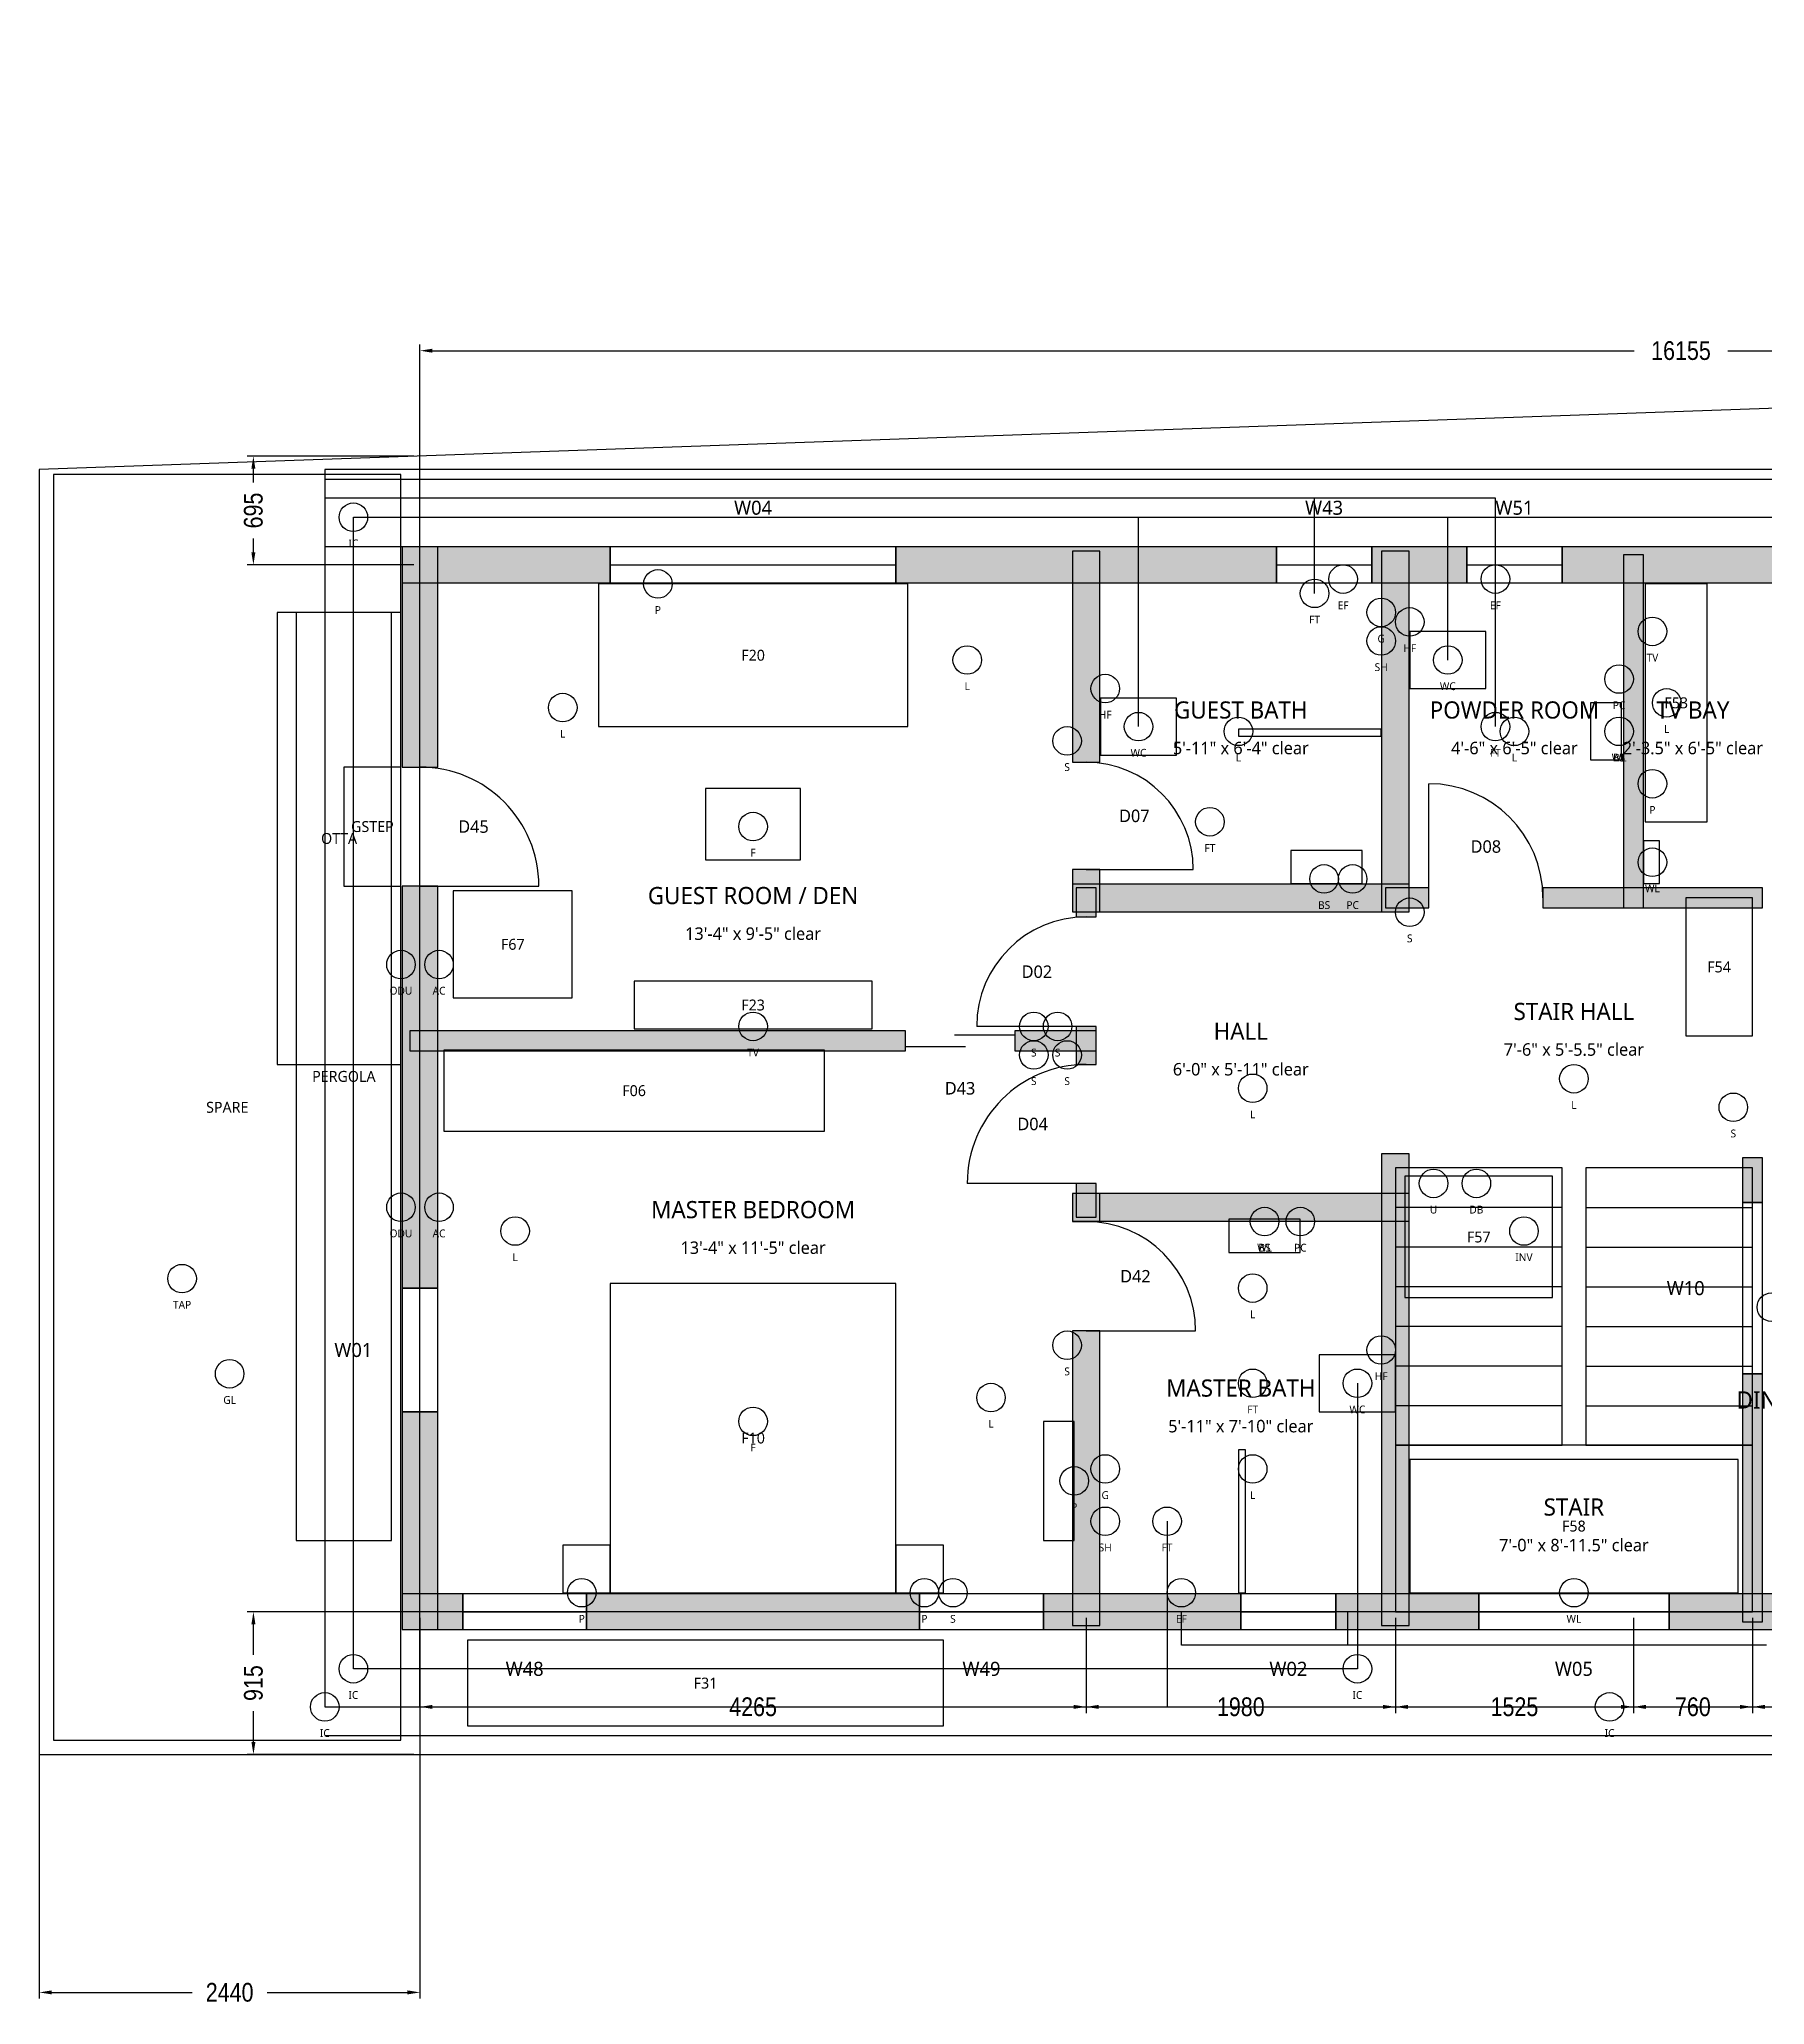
# Model space of a CAD drawing. Header units: millimetres. Extents: x 1402 to 55543, y -1603 to 24384.
# Drawn here: x 1829 to 12881, y -1603 to 10986 of the extents above; entities that cross this region are included whole.
import ezdxf
from ezdxf.enums import TextEntityAlignment as Align

# ---------------------------------------------------------------- set-up
doc = ezdxf.new("R2010")
doc.units = ezdxf.units.MM
doc.linetypes.add('DASHED', pattern=[1.524, 1.27, -0.254])
for name, color, linetype in [('A-ANNO-DIMS', 1, 'Continuous'), ('A-ANNO-TEXT', 7, 'Continuous'), ('A-AREA-IDEN', 2, 'Continuous'), ('A-DOOR', 3, 'Continuous'), ('A-FLOR-FIXT', 150, 'Continuous'), ('A-FURN', 140, 'Continuous'), ('A-GLAZ', 4, 'Continuous'), ('A-ROOF-OTLN', 9, 'DASHED'), ('A-SITE', 8, 'Continuous'), ('A-WALL-EXT', 7, 'Continuous'), ('A-WALL-INT', 8, 'Continuous'), ('A-WALL-PATT', 8, 'Continuous'), ('A-WALL-WET', 5, 'Continuous'), ('C-PROP', 1, 'Continuous'), ('E-LITE', 2, 'Continuous'), ('E-POWR', 1, 'Continuous'), ('P-DOMW', 5, 'Continuous'), ('P-FIXT', 4, 'Continuous'), ('P-SANR', 34, 'Continuous'), ('P-SANR-GREY', 94, 'Continuous'), ('P-STRM', 140, 'Continuous')]:
    doc.layers.add(name, color=color, linetype=linetype)
doc.styles.add('OpenSans', font='OpenSans-Regular.ttf')
doc.styles.add('OpenSansCondensed-Light', font='OpenSansCondensed-Light.ttf')
doc.dimstyles.get("Standard").update_dxf_attribs({"dimtxt": 2.5, "dimasz": 2.5, "dimexe": 1.25, "dimexo": 0.625, "dimtad": 1, "dimcen": 2.5, "dimazin": 3, "dimtfac": 1, "dimtmove": 0, "dimatfit": 3})

# ---------------------------------------------------------------- blocks, each defined once
blk = doc.blocks.new('_CLOSEDFILLED')
at = {"color": 0, "linetype": 'BYBLOCK'}
blk.add_solid([(-1, 0.16), (0, 0), (-1, -0.16)], dxfattribs=at)
blk = doc.blocks.new('*D1')
for p, q in [((4267.2, 7660), (4267.2, 9031.6)), ((4347.2, 8991.6), (12044.4, 8991.6)), ((12644.4, 8991.6), (20341.6, 8991.6)), ((20421.6, 7660), (20421.6, 9031.6))]:
    blk.add_line(p, q)
at = {"layer": 'Defpoints'}
for p in [(4267.2, 8991.6), (4267.2, 7620), (20421.6, 7620)]:
    blk.add_point(p, dxfattribs=at)
at = {"layer": 'A-ANNO-DIMS', "xscale": 80, "yscale": 80, "rotation": 180}
blk.add_blockref('_CLOSEDFILLED', (4267.2, 8991.6), dxfattribs=at)
at = {"layer": 'A-ANNO-DIMS', "xscale": 80, "yscale": 80}
blk.add_blockref('_CLOSEDFILLED', (20421.6, 8991.6), dxfattribs=at)
at = {"layer": 'A-ANNO-DIMS', "insert": (12344.4, 8991.6), "char_height": 120, "attachment_point": 5, "style": 'OpenSansCondensed-Light'}
blk.add_mtext('16155', dxfattribs=at)
blk = doc.blocks.new('*D3')
for p, q in [((4267.2, 874.4), (4267.2, 264.8)), ((8534.4, 874.4), (8534.4, 264.8)), ((4347.2, 304.8), (6160.8, 304.8)), ((6640.8, 304.8), (8454.4, 304.8))]:
    blk.add_line(p, q)
at = {"layer": 'Defpoints'}
for p in [(4267.2, 914.4), (8534.4, 914.4), (4267.2, 304.8)]:
    blk.add_point(p, dxfattribs=at)
at = {"layer": 'A-ANNO-DIMS', "xscale": 80, "yscale": 80, "rotation": 180}
blk.add_blockref('_CLOSEDFILLED', (4267.2, 304.8), dxfattribs=at)
at = {"layer": 'A-ANNO-DIMS', "xscale": 80, "yscale": 80}
blk.add_blockref('_CLOSEDFILLED', (8534.4, 304.8), dxfattribs=at)
at = {"layer": 'A-ANNO-DIMS', "insert": (6400.8, 304.8), "char_height": 120, "attachment_point": 5, "style": 'OpenSansCondensed-Light'}
blk.add_mtext('4265', dxfattribs=at)
blk = doc.blocks.new('*D4')
for p, q in [((8534.4, 874.4), (8534.4, 264.8)), ((10515.6, 874.4), (10515.6, 264.8)), ((8614.4, 304.8), (9285, 304.8)), ((9765, 304.8), (10435.6, 304.8))]:
    blk.add_line(p, q)
at = {"layer": 'Defpoints'}
for p in [(8534.4, 914.4), (10515.6, 914.4), (8534.4, 304.8)]:
    blk.add_point(p, dxfattribs=at)
at = {"layer": 'A-ANNO-DIMS', "xscale": 80, "yscale": 80, "rotation": 180}
blk.add_blockref('_CLOSEDFILLED', (8534.4, 304.8), dxfattribs=at)
at = {"layer": 'A-ANNO-DIMS', "xscale": 80, "yscale": 80}
blk.add_blockref('_CLOSEDFILLED', (10515.6, 304.8), dxfattribs=at)
at = {"layer": 'A-ANNO-DIMS', "insert": (9525, 304.8), "char_height": 120, "attachment_point": 5, "style": 'OpenSansCondensed-Light'}
blk.add_mtext('1980', dxfattribs=at)
blk = doc.blocks.new('*D5')
for p, q in [((10515.6, 874.4), (10515.6, 264.8)), ((12039.6, 874.4), (12039.6, 264.8)), ((10595.6, 304.8), (11037.6, 304.8)), ((11517.6, 304.8), (11959.6, 304.8))]:
    blk.add_line(p, q)
at = {"layer": 'Defpoints'}
for p in [(10515.6, 914.4), (12039.6, 914.4), (10515.6, 304.8)]:
    blk.add_point(p, dxfattribs=at)
at = {"layer": 'A-ANNO-DIMS', "xscale": 80, "yscale": 80, "rotation": 180}
blk.add_blockref('_CLOSEDFILLED', (10515.6, 304.8), dxfattribs=at)
at = {"layer": 'A-ANNO-DIMS', "xscale": 80, "yscale": 80}
blk.add_blockref('_CLOSEDFILLED', (12039.6, 304.8), dxfattribs=at)
at = {"layer": 'A-ANNO-DIMS', "insert": (11277.6, 304.8), "char_height": 120, "attachment_point": 5, "style": 'OpenSansCondensed-Light'}
blk.add_mtext('1525', dxfattribs=at)
blk = doc.blocks.new('*D6')
for p, q in [((12039.6, 874.4), (12039.6, 264.8)), ((12801.6, 874.4), (12801.6, 264.8)), ((12119.6, 304.8), (12240.6, 304.8)), ((12600.6, 304.8), (12721.6, 304.8))]:
    blk.add_line(p, q)
at = {"layer": 'Defpoints'}
for p in [(12039.6, 914.4), (12801.6, 914.4), (12039.6, 304.8)]:
    blk.add_point(p, dxfattribs=at)
at = {"layer": 'A-ANNO-DIMS', "xscale": 80, "yscale": 80, "rotation": 180}
blk.add_blockref('_CLOSEDFILLED', (12039.6, 304.8), dxfattribs=at)
at = {"layer": 'A-ANNO-DIMS', "xscale": 80, "yscale": 80}
blk.add_blockref('_CLOSEDFILLED', (12801.6, 304.8), dxfattribs=at)
at = {"layer": 'A-ANNO-DIMS', "insert": (12420.6, 304.8), "char_height": 120, "attachment_point": 5, "style": 'OpenSansCondensed-Light'}
blk.add_mtext('760', dxfattribs=at)
blk = doc.blocks.new('*D7')
for p, q in [((12801.6, 874.4), (12801.6, 264.8)), ((14020.8, 874.4), (14020.8, 264.8)), ((12881.6, 304.8), (13171.2, 304.8)), ((13651.2, 304.8), (13940.8, 304.8))]:
    blk.add_line(p, q)
at = {"layer": 'Defpoints'}
for p in [(12801.6, 914.4), (14020.8, 914.4), (12801.6, 304.8)]:
    blk.add_point(p, dxfattribs=at)
at = {"layer": 'A-ANNO-DIMS', "xscale": 80, "yscale": 80, "rotation": 180}
blk.add_blockref('_CLOSEDFILLED', (12801.6, 304.8), dxfattribs=at)
at = {"layer": 'A-ANNO-DIMS', "xscale": 80, "yscale": 80}
blk.add_blockref('_CLOSEDFILLED', (14020.8, 304.8), dxfattribs=at)
at = {"layer": 'A-ANNO-DIMS', "insert": (13411.2, 304.8), "char_height": 120, "attachment_point": 5, "style": 'OpenSansCondensed-Light'}
blk.add_mtext('1220', dxfattribs=at)
blk = doc.blocks.new('*D12')
for p, q in [((4227.2, 914.4), (3160.4, 914.4)), ((3200.4, 637.2), (3200.4, 834.4)), ((3200.4, 80), (3200.4, 277.2)), ((4227.2, 0), (3160.4, 0))]:
    blk.add_line(p, q)
at = {"layer": 'Defpoints'}
for p in [(4267.2, 914.4), (3200.4, 0), (4267.2, 0)]:
    blk.add_point(p, dxfattribs=at)
at = {"layer": 'A-ANNO-DIMS', "xscale": 80, "yscale": 80}
for p, rotation in [((3200.4, 914.4), 90), ((3200.4, 0), 270)]:
    blk.add_blockref('_CLOSEDFILLED', p, dxfattribs=dict(at, rotation=rotation))
at = {"layer": 'A-ANNO-DIMS', "insert": (3200.4, 457.2), "char_height": 120, "attachment_point": 5, "rotation": 90, "style": 'OpenSansCondensed-Light'}
blk.add_mtext('915', dxfattribs=at)
blk = doc.blocks.new('*D13')
for p, q in [((4227, 8316), (3160, 8316)), ((3200, 8148), (3200, 8236)), ((3200, 7700), (3200, 7788)), ((4227, 7620), (3160, 7620))]:
    blk.add_line(p, q)
at = {"layer": 'Defpoints'}
for p in [(4267, 8316), (3200, 7620), (4267, 7620)]:
    blk.add_point(p, dxfattribs=at)
at = {"layer": 'A-ANNO-DIMS', "xscale": 80, "yscale": 80}
for p, rotation in [((3200, 8316), 90), ((3200, 7620), 270)]:
    blk.add_blockref('_CLOSEDFILLED', p, dxfattribs=dict(at, rotation=rotation))
at = {"layer": 'A-ANNO-DIMS', "insert": (3200, 7968), "char_height": 120, "attachment_point": 5, "rotation": 90, "style": 'OpenSansCondensed-Light'}
blk.add_mtext('695', dxfattribs=at)
blk = doc.blocks.new('*D14')
for p, q in [((1828.8, 874.4), (1828.8, -1564)), ((4267.2, 874.4), (4267.2, -1564)), ((1908.8, -1524), (2808, -1524)), ((3288, -1524), (4187.2, -1524))]:
    blk.add_line(p, q)
at = {"layer": 'Defpoints'}
for p in [(1828.8, 914.4), (4267.2, 914.4), (1828.8, -1524)]:
    blk.add_point(p, dxfattribs=at)
at = {"layer": 'A-ANNO-DIMS', "xscale": 80, "yscale": 80, "rotation": 180}
blk.add_blockref('_CLOSEDFILLED', (1828.8, -1524), dxfattribs=at)
at = {"layer": 'A-ANNO-DIMS', "xscale": 80, "yscale": 80}
blk.add_blockref('_CLOSEDFILLED', (4267.2, -1524), dxfattribs=at)
at = {"layer": 'A-ANNO-DIMS', "insert": (3048, -1524), "char_height": 120, "attachment_point": 5, "style": 'OpenSansCondensed-Light'}
blk.add_mtext('2440', dxfattribs=at)

msp = doc.modelspace()

# ---------------------------------------------------------------- hatches: boundary and pattern name
at = {"layer": 'A-WALL-PATT'}
for color, points in [(250, [(4152.9, 6324.6), (4381.5, 6324.6), (4381.5, 7734.3), (4152.9, 7734.3)]), (250, [(4152.9, 7505.7), (5486.4, 7505.7), (5486.4, 7734.3), (4152.9, 7734.3)]), (250, [(7315.2, 7505.7), (9753.6, 7505.7), (9753.6, 7734.3), (7315.2, 7734.3)]), (5, [(8446.008, 6355.08), (8622.792, 6355.08), (8622.792, 7708.392), (8446.008, 7708.392)]), (250, [(10363.2, 7505.7), (10972.8, 7505.7), (10972.8, 7734.3), (10363.2, 7734.3)]), (5, [(10427.208, 5398.008), (10603.992, 5398.008), (10603.992, 7708.392), (10427.208, 7708.392)]), (250, [(11582.4, 7505.7), (13563.6, 7505.7), (13563.6, 7734.3), (11582.4, 7734.3)]), (8, [(11975.592, 5422.392), (12103.608, 5422.392), (12103.608, 7684.008), (11975.592, 7684.008)]), (5, [(8446.008, 5398.008), (8622.792, 5398.008), (8622.792, 5669.28), (8446.008, 5669.28)]), (250, [(4152.9, 2987.04), (4381.5, 2987.04), (4381.5, 5562.6), (4152.9, 5562.6)]), (5, [(8446.008, 5398.008), (10603.992, 5398.008), (10603.992, 5574.792), (8446.008, 5574.792)]), (8, [(8470.392, 5364.48), (8598.408, 5364.48), (8598.408, 5550.408), (8470.392, 5550.408)]), (8, [(10451.592, 5422.392), (10728.96, 5422.392), (10728.96, 5550.408), (10451.592, 5550.408)]), (8, [(11460.48, 5422.392), (12865.608, 5422.392), (12865.608, 5550.408), (11460.48, 5550.408)]), (8, [(8470.392, 4419.6), (8598.408, 4419.6), (8598.408, 4663.44), (8470.392, 4663.44)]), (8, [(4203.192, 4507.992), (7376.16, 4507.992), (7376.16, 4636.008), (4203.192, 4636.008)]), (8, [(8077.2, 4507.992), (8598.408, 4507.992), (8598.408, 4636.008), (8077.2, 4636.008)]), (5, [(10427.208, 826.008), (10603.992, 826.008), (10603.992, 3846.576), (10427.208, 3846.576)]), (8, [(12737.592, 3535.68), (12865.608, 3535.68), (12865.608, 3822.192), (12737.592, 3822.192)]), (8, [(8470.392, 3441.192), (8598.408, 3441.192), (8598.408, 3657.6), (8470.392, 3657.6)]), (5, [(8446.008, 3413.76), (8622.792, 3413.76), (8622.792, 3593.592), (8446.008, 3593.592)]), (5, [(8446.008, 3416.808), (10603.992, 3416.808), (10603.992, 3593.592), (8446.008, 3593.592)]), (5, [(8446.008, 826.008), (8622.792, 826.008), (8622.792, 2712.72), (8446.008, 2712.72)]), (8, [(12737.592, 850.392), (12865.608, 850.392), (12865.608, 2438.4), (12737.592, 2438.4)]), (250, [(4152.9, 800.1), (4381.5, 800.1), (4381.5, 2194.56), (4152.9, 2194.56)]), (250, [(4152.9, 800.1), (4541.52, 800.1), (4541.52, 1028.7), (4152.9, 1028.7)]), (250, [(5334, 800.1), (7467.6, 800.1), (7467.6, 1028.7), (5334, 1028.7)]), (250, [(8260.08, 800.1), (9525, 800.1), (9525, 1028.7), (8260.08, 1028.7)]), (250, [(10134.6, 800.1), (11049, 800.1), (11049, 1028.7), (10134.6, 1028.7)]), (250, [(12268.2, 800.1), (13014.96, 800.1), (13014.96, 1028.7), (12268.2, 1028.7)])]:
    msp.add_hatch(color=color, dxfattribs=at).paths.add_polyline_path(points)

# ---------------------------------------------------------------- linework, layer by layer
at = {"layer": 'A-DOOR'}
for p, q in [((10728.96, 5486.4), (10728.96, 6217.92)), ((8534.4, 5669.28), (9220.2, 5669.28)), ((4267.2, 5562.6), (5029.2, 5562.6)), ((8534.4, 4663.44), (7833.36, 4663.44)), ((7376.16, 4535.424), (7761.732, 4535.424)), ((7691.628, 4608.576), (8077.2, 4608.576)), ((8534.4, 3657.6), (7772.4, 3657.6)), ((8534.4, 2712.72), (9235.44, 2712.72))]:
    msp.add_line(p, q, dxfattribs=at)
for centre, radius, start, end in [((4267.2, 5562.6), 762, 0, 90), ((8534.4, 5669.28), 685.8, 0, 90), ((10728.96, 5486.4), 731.52, 0, 90), ((8534.4, 4663.44), 701.04, 90, 180), ((8534.4, 3657.6), 762, 90, 180), ((8534.4, 2712.72), 701.04, 0, 90)]:
    msp.add_arc(centre, radius, start, end, dxfattribs=at)
at = {"layer": 'A-FLOR-FIXT'}
for p, q in [((10515.6, 3505.2), (11582.4, 3505.2)), ((11734.8, 3504.184), (12801.6, 3504.184)), ((10515.6, 3251.2), (11582.4, 3251.2)), ((11734.8, 3250.184), (12801.6, 3250.184)), ((10515.6, 2997.2), (11582.4, 2997.2)), ((11734.8, 2996.184), (12801.6, 2996.184)), ((10515.6, 2743.2), (11582.4, 2743.2)), ((11734.8, 2742.184), (12801.6, 2742.184)), ((10515.6, 2489.2), (11582.4, 2489.2)), ((11734.8, 2488.184), (12801.6, 2488.184)), ((10515.6, 2235.2), (11582.4, 2235.2)), ((11734.8, 2234.184), (12801.6, 2234.184))]:
    msp.add_line(p, q, dxfattribs=at)
for points in [[(10607.04, 6827.52), (11094.72, 6827.52), (11094.72, 7193.28), (10607.04, 7193.28)], [(8625.84, 6400.8), (9113.52, 6400.8), (9113.52, 6766.56), (8625.84, 6766.56)], [(9509.76, 6522.72), (10424.16, 6522.72), (10424.16, 6568.44), (9509.76, 6568.44)], [(12103.608, 5577.84), (12207.24, 5577.84), (12207.24, 5852.16), (12103.608, 5852.16)], [(10515.6, 1981.2), (11582.4, 1981.2), (11582.4, 3758.184), (10515.6, 3758.184)], [(11734.8, 1981.2), (12801.6, 1981.2), (12801.6, 3758.184), (11734.8, 3758.184)], [(10027.92, 2194.56), (10515.6, 2194.56), (10515.6, 2560.32), (10027.92, 2560.32)], [(9509.76, 1036.32), (9555.48, 1036.32), (9555.48, 1950.72), (9509.76, 1950.72)], [(10515.6, 914.4), (12801.6, 914.4), (12801.6, 1981.2), (10515.6, 1981.2)], [(4572, 182.88), (7620, 182.88), (7620, 731.52), (4572, 731.52)]]:
    msp.add_lwpolyline(points, close=True, dxfattribs=at)
at = {"layer": 'A-FURN'}
for points in [[(5410.2, 6583.68), (7391.4, 6583.68), (7391.4, 7498.08), (5410.2, 7498.08)], [(12115.8, 5974.08), (12512.04, 5974.08), (12512.04, 7498.08), (12115.8, 7498.08)], [(11765.28, 6370.32), (11963.4, 6370.32), (11963.4, 6736.08), (11765.28, 6736.08)], [(6096, 5730.24), (6705.6, 5730.24), (6705.6, 6187.44), (6096, 6187.44)], [(9845.04, 5577.84), (10302.24, 5577.84), (10302.24, 5791.2), (9845.04, 5791.2)], [(4480.56, 4846.32), (5242.56, 4846.32), (5242.56, 5532.12), (4480.56, 5532.12)], [(12374.88, 4602.48), (12801.6, 4602.48), (12801.6, 5486.4), (12374.88, 5486.4)], [(5638.8, 4648.2), (7162.8, 4648.2), (7162.8, 4953), (5638.8, 4953)], [(4419.6, 3992.88), (6858, 3992.88), (6858, 4511.04), (4419.6, 4511.04)], [(10576.56, 2926.08), (11521.44, 2926.08), (11521.44, 3703.32), (10576.56, 3703.32)], [(9448.8, 3215.64), (9906, 3215.64), (9906, 3429), (9448.8, 3429)], [(5486.4, 1036.32), (7315.2, 1036.32), (7315.2, 3017.52), (5486.4, 3017.52)], [(8260.08, 1371.6), (8458.2, 1371.6), (8458.2, 2133.6), (8260.08, 2133.6)], [(10607.04, 1036.32), (12710.16, 1036.32), (12710.16, 1889.76), (10607.04, 1889.76)], [(5181.6, 1036.32), (5486.4, 1036.32), (5486.4, 1341.12), (5181.6, 1341.12)], [(7315.2, 1036.32), (7620, 1036.32), (7620, 1341.12), (7315.2, 1341.12)]]:
    msp.add_lwpolyline(points, close=True, dxfattribs=at)
at = {"layer": 'A-GLAZ'}
for p, q in [((5486.4, 7620), (7315.2, 7620)), ((9753.6, 7620), (10363.2, 7620)), ((10972.8, 7620), (11582.4, 7620)), ((12801.6, 2438.4), (12801.6, 3535.68)), ((4267.2, 2194.56), (4267.2, 2987.04)), ((4541.52, 914.4), (5334, 914.4)), ((7467.6, 914.4), (8260.08, 914.4)), ((9525, 914.4), (10134.6, 914.4)), ((11049, 914.4), (12268.2, 914.4))]:
    msp.add_line(p, q, dxfattribs=at)
for points in [[(5486.4, 7505.7), (7315.2, 7505.7), (7315.2, 7734.3), (5486.4, 7734.3)], [(9753.6, 7505.7), (10363.2, 7505.7), (10363.2, 7734.3), (9753.6, 7734.3)], [(10972.8, 7505.7), (11582.4, 7505.7), (11582.4, 7734.3), (10972.8, 7734.3)], [(12737.592, 2438.4), (12865.608, 2438.4), (12865.608, 3535.68), (12737.592, 3535.68)], [(4152.9, 2194.56), (4381.5, 2194.56), (4381.5, 2987.04), (4152.9, 2987.04)], [(4541.52, 800.1), (5334, 800.1), (5334, 1028.7), (4541.52, 1028.7)], [(7467.6, 800.1), (8260.08, 800.1), (8260.08, 1028.7), (7467.6, 1028.7)], [(9525, 800.1), (10134.6, 800.1), (10134.6, 1028.7), (9525, 1028.7)], [(11049, 800.1), (12268.2, 800.1), (12268.2, 1028.7), (11049, 1028.7)]]:
    msp.add_lwpolyline(points, close=True, dxfattribs=at)
at = {"layer": 'A-ROOF-OTLN'}
for points in [[(3657.6, 304.8), (19202.4, 304.8), (19202.4, 8229.6), (3657.6, 8229.6)], [(3657.6, 304.8), (4267.2, 304.8), (4267.2, 7734.3), (3657.6, 7734.3)], [(3657.6, 304.8), (18592.8, 304.8), (18592.8, 914.4), (3657.6, 914.4)]]:
    msp.add_lwpolyline(points, close=True, dxfattribs=at)
at = {"layer": 'A-SITE'}
for points in [[(1920.24, 91.44), (4145.28, 91.44), (4145.28, 8199.12), (1920.24, 8199.12)], [(3352.8, 4419.6), (4145.28, 4419.6), (4145.28, 7315.2), (3352.8, 7315.2)], [(3474.72, 1371.6), (4084.32, 1371.6), (4084.32, 7315.2), (3474.72, 7315.2)], [(3779.52, 5562.6), (4145.28, 5562.6), (4145.28, 6324.6), (3779.52, 6324.6)]]:
    msp.add_lwpolyline(points, close=True, dxfattribs=at)
at = {"layer": 'A-WALL-EXT'}
for points in [[(4152.9, 6324.6), (4381.5, 6324.6), (4381.5, 7734.3), (4152.9, 7734.3)], [(4152.9, 7505.7), (5486.4, 7505.7), (5486.4, 7734.3), (4152.9, 7734.3)], [(7315.2, 7505.7), (9753.6, 7505.7), (9753.6, 7734.3), (7315.2, 7734.3)], [(10363.2, 7505.7), (10972.8, 7505.7), (10972.8, 7734.3), (10363.2, 7734.3)], [(11582.4, 7505.7), (13563.6, 7505.7), (13563.6, 7734.3), (11582.4, 7734.3)], [(4152.9, 2987.04), (4381.5, 2987.04), (4381.5, 5562.6), (4152.9, 5562.6)], [(4152.9, 800.1), (4381.5, 800.1), (4381.5, 2194.56), (4152.9, 2194.56)], [(4152.9, 800.1), (4541.52, 800.1), (4541.52, 1028.7), (4152.9, 1028.7)], [(5334, 800.1), (7467.6, 800.1), (7467.6, 1028.7), (5334, 1028.7)], [(8260.08, 800.1), (9525, 800.1), (9525, 1028.7), (8260.08, 1028.7)], [(10134.6, 800.1), (11049, 800.1), (11049, 1028.7), (10134.6, 1028.7)], [(12268.2, 800.1), (13014.96, 800.1), (13014.96, 1028.7), (12268.2, 1028.7)]]:
    msp.add_lwpolyline(points, close=True, dxfattribs=at)
at = {"layer": 'A-WALL-INT'}
for points in [[(11975.592, 5422.392), (12103.608, 5422.392), (12103.608, 7684.008), (11975.592, 7684.008)], [(8470.392, 5364.48), (8598.408, 5364.48), (8598.408, 5550.408), (8470.392, 5550.408)], [(10451.592, 5422.392), (10728.96, 5422.392), (10728.96, 5550.408), (10451.592, 5550.408)], [(11460.48, 5422.392), (12865.608, 5422.392), (12865.608, 5550.408), (11460.48, 5550.408)], [(8470.392, 4419.6), (8598.408, 4419.6), (8598.408, 4663.44), (8470.392, 4663.44)], [(4203.192, 4507.992), (7376.16, 4507.992), (7376.16, 4636.008), (4203.192, 4636.008)], [(8077.2, 4507.992), (8598.408, 4507.992), (8598.408, 4636.008), (8077.2, 4636.008)], [(12737.592, 3535.68), (12865.608, 3535.68), (12865.608, 3822.192), (12737.592, 3822.192)], [(8470.392, 3441.192), (8598.408, 3441.192), (8598.408, 3657.6), (8470.392, 3657.6)], [(12737.592, 850.392), (12865.608, 850.392), (12865.608, 2438.4), (12737.592, 2438.4)]]:
    msp.add_lwpolyline(points, close=True, dxfattribs=at)
at = {"layer": 'A-WALL-WET'}
for points in [[(8446.008, 6355.08), (8622.792, 6355.08), (8622.792, 7708.392), (8446.008, 7708.392)], [(10427.208, 5398.008), (10603.992, 5398.008), (10603.992, 7708.392), (10427.208, 7708.392)], [(8446.008, 5398.008), (8622.792, 5398.008), (8622.792, 5669.28), (8446.008, 5669.28)], [(8446.008, 5398.008), (10603.992, 5398.008), (10603.992, 5574.792), (8446.008, 5574.792)], [(10427.208, 826.008), (10603.992, 826.008), (10603.992, 3846.576), (10427.208, 3846.576)], [(8446.008, 3413.76), (8622.792, 3413.76), (8622.792, 3593.592), (8446.008, 3593.592)], [(8446.008, 3416.808), (10603.992, 3416.808), (10603.992, 3593.592), (8446.008, 3593.592)], [(8446.008, 826.008), (8622.792, 826.008), (8622.792, 2712.72), (8446.008, 2712.72)]]:
    msp.add_lwpolyline(points, close=True, dxfattribs=at)
at = {"layer": 'C-PROP'}
msp.add_lwpolyline([(1828.8, 0), (53644.8, 0), (53644.8, 12192), (27736.8, 9144), (1828.8, 8229.6)], close=True, dxfattribs=at)
at = {"layer": 'E-LITE'}
for centre in [(10180.32, 7528.56), (11155.68, 7528.56), (7772.4, 7010.4), (12252.96, 6736.08), (5181.6, 6705.6), (8412.48, 6492.24), (9509.76, 6553.2), (11277.6, 6553.2), (11948.16, 6553.2), (6400.8, 5943.6), (12161.52, 5715), (10607.04, 5394.96), (8199.12, 4663.44), (8351.52, 4663.44), (8199.12, 4480.56), (8412.48, 4480.56), (11658.6, 4328.16), (9601.2, 4267.2), (12679.68, 4145.28), (4876.8, 3352.8), (9677.4, 3413.76), (9601.2, 2987.04), (12923.52, 2865.12), (8412.48, 2621.28), (3048, 2438.4), (7924.8, 2286), (6400.8, 2133.6), (9601.2, 1828.8), (7680.96, 1036.32), (9144, 1036.32), (11658.6, 1036.32)]:
    msp.add_circle(centre, 91.44, dxfattribs=at)
at = {"layer": 'E-POWR'}
for centre in [(5791.2, 7498.08), (10424.16, 7315.2), (12161.52, 7193.28), (11948.16, 6888.48), (12161.52, 6217.92), (10241.28, 5608.32), (4145.28, 5059.68), (4389.12, 5059.68), (6400.8, 4663.44), (10759.44, 3657.6), (11033.76, 3657.6), (4145.28, 3505.2), (4389.12, 3505.2), (9906, 3413.76), (11338.56, 3352.8), (8656.32, 1828.8), (8458.2, 1752.6), (5303.52, 1036.32), (7498.08, 1036.32)]:
    msp.add_circle(centre, 91.44, dxfattribs=at)
at = {"layer": 'P-DOMW'}
for points in [[(12893.04, 701.04), (9144, 701.04), (9144, 914.4)], [(10210.8, 701.04), (10210.8, 914.4)]]:
    msp.add_lwpolyline(points, dxfattribs=at)
at = {"layer": 'P-FIXT'}
for centre in [(3840.48, 7924.8), (9997.44, 7437.12), (10607.04, 7254.24), (10424.16, 7132.32), (10850.88, 7010.4), (8656.32, 6827.52), (8869.68, 6583.68), (11155.68, 6583.68), (11948.16, 6553.2), (9326.88, 5974.08), (10058.4, 5608.32), (9677.4, 3413.76), (2743.2, 3048), (10424.16, 2590.8), (9601.2, 2377.44), (10271.76, 2377.44), (8656.32, 1493.52), (9052.56, 1493.52), (3840.48, 548.64), (10271.76, 548.64), (3657.6, 304.8), (11887.2, 304.8)]:
    msp.add_circle(centre, 91.44, dxfattribs=at)
at = {"layer": 'P-SANR'}
for points in [[(10271.76, 2377.44), (10271.76, 548.64), (3840.48, 548.64), (3840.48, 7924.8), (25542.24, 7924.8)], [(8869.68, 6583.68), (8869.68, 7924.8)], [(10850.88, 7010.4), (10850.88, 7924.8)]]:
    msp.add_lwpolyline(points, dxfattribs=at)
at = {"layer": 'P-SANR-GREY'}
for points in [[(3657.6, 8046.72), (3657.6, 304.8), (17556.48, 304.8)], [(9997.44, 7437.12), (9997.44, 8046.72), (3657.6, 8046.72)], [(11155.68, 6583.68), (11155.68, 8046.72), (9997.44, 8046.72)], [(9052.56, 1493.52), (9052.56, 304.8)]]:
    msp.add_lwpolyline(points, dxfattribs=at)
at = {"layer": 'P-STRM'}
for points in [[(3657.6, 8168.64), (20116.8, 8168.64), (20878.8, 7924.8), (20878.8, 3413.76)], [(3657.6, 121.92), (20878.8, 121.92), (20878.8, 3413.76), (24993.6, 5242.56), (44958, 5364.48), (45720, 6400.8)]]:
    msp.add_lwpolyline(points, dxfattribs=at)

# ---------------------------------------------------------------- texts
at = {"layer": 'A-ANNO-TEXT', "style": 'OpenSans'}
for s, p in [('GSTEP', (3962.4, 5943.6)), ('OTTA', (3749.04, 5867.4)), ('PERGOLA', (3779.52, 4343.4)), ('SPARE', (3032.76, 4145.28))]:
    msp.add_text(s, height=70, dxfattribs=at).set_placement(p, align=Align.MIDDLE_CENTER)
at = {"layer": 'A-AREA-IDEN', "style": 'OpenSans'}
for s, height, p in [('GUEST BATH', 110, (9525, 6690.36)), ('POWDER ROOM', 110, (11277.6, 6690.36)), ('TV BAY', 110, (12420.6, 6690.36)), ('5\'-11" x 6\'-4" clear', 80, (9525, 6446.52)), ('4\'-6" x 6\'-5" clear', 80, (11277.6, 6446.52)), ('2\'-3.5" x 6\'-5" clear', 80, (12420.6, 6446.52)), ('GUEST ROOM / DEN', 110, (6400.8, 5501.64)), ('13\'-4" x 9\'-5" clear', 80, (6400.8, 5257.8)), ('STAIR HALL', 110, (11658.6, 4759.452)), ('HALL', 110, (9525, 4632.96)), ('7\'-6" x 5\'-5.5" clear', 80, (11658.6, 4515.612)), ('6\'-0" x 5\'-11" clear', 80, (9525, 4389.12)), ('MASTER BEDROOM', 110, (6400.8, 3489.96)), ('13\'-4" x 11\'-5" clear', 80, (6400.8, 3246.12)), ('MASTER BATH', 110, (9525, 2346.96)), ('DINING WASH ALCOVE', 110, (13472.16, 2270.76)), ('5\'-11" x 7\'-10" clear', 80, (9525, 2103.12)), ('STAIR', 110, (11658.6, 1584.96)), ('7\'-0" x 8\'-11.5" clear', 80, (11658.6, 1341.12))]:
    msp.add_text(s, height=height, dxfattribs=at).set_placement(p, align=Align.MIDDLE_CENTER)
at = {"layer": 'A-DOOR', "style": 'OpenSans'}
for s, p in [('D07', (8843.01, 6012.18)), ('D45', (4610.1, 5943.6)), ('D08', (11094.72, 5815.584)), ('D02', (8218.932, 5013.96)), ('D43', (7726.68, 4267.2)), ('D04', (8191.5, 4038.6)), ('D42', (8849.868, 3063.24))]:
    msp.add_text(s, height=80, dxfattribs=at).set_placement(p, align=Align.MIDDLE_CENTER)
at = {"layer": 'A-FURN', "style": 'OpenSans'}
for s, p in [('F20', (6400.8, 7040.88)), ('F53', (12313.92, 6736.08)), ('F67', (4861.56, 5189.22)), ('F54', (12588.24, 5044.44)), ('F23', (6400.8, 4800.6)), ('F06', (5638.8, 4251.96)), ('F57', (11049, 3314.7)), ('F10', (6400.8, 2026.92)), ('F58', (11658.6, 1463.04)), ('F31', (6096, 457.2))]:
    msp.add_text(s, height=70, dxfattribs=at).set_placement(p, align=Align.MIDDLE_CENTER)
at = {"layer": 'A-GLAZ', "style": 'OpenSans'}
for s, p in [('W04', (6400.8, 7985.76)), ('W43', (10058.4, 7985.76)), ('W51', (11277.6, 7985.76)), ('W10', (12374.88, 2987.04)), ('W01', (3840.48, 2590.8)), ('W48', (4937.76, 548.64)), ('W49', (7863.84, 548.64)), ('W02', (9829.8, 548.64)), ('W05', (11658.6, 548.64))]:
    msp.add_text(s, height=90, dxfattribs=at).set_placement(p, align=Align.MIDDLE_CENTER)
at = {"layer": 'E-LITE', "style": 'OpenSans'}
for s, p in [('EF', (10180.32, 7360.92)), ('EF', (11155.68, 7360.92)), ('L', (7772.4, 6842.76)), ('L', (5181.6, 6537.96)), ('L', (12252.96, 6568.44)), ('S', (8412.48, 6324.6)), ('L', (9509.76, 6385.56)), ('L', (11277.6, 6385.56)), ('WL', (11948.16, 6385.56)), ('F', (6400.8, 5775.96)), ('WL', (12161.52, 5547.36)), ('S', (10607.04, 5227.32)), ('S', (8199.12, 4495.8)), ('S', (8351.52, 4495.8)), ('S', (8199.12, 4312.92)), ('S', (8412.48, 4312.92)), ('L', (11658.6, 4160.52)), ('L', (9601.2, 4099.56)), ('S', (12679.68, 3977.64)), ('L', (4876.8, 3185.16)), ('WL', (9677.4, 3246.12)), ('L', (9601.2, 2819.4)), ('S', (8412.48, 2453.64)), ('GL', (3048, 2270.76)), ('L', (7924.8, 2118.36)), ('F', (6400.8, 1965.96)), ('L', (9601.2, 1661.16)), ('S', (7680.96, 868.68)), ('EF', (9144, 868.68)), ('WL', (11658.6, 868.68))]:
    msp.add_text(s, height=50, dxfattribs=at).set_placement(p, align=Align.MIDDLE_CENTER)
at = {"layer": 'E-POWR', "style": 'OpenSans'}
for s, p in [('P', (5791.2, 7330.44)), ('G', (10424.16, 7147.56)), ('TV', (12161.52, 7025.64)), ('PC', (11948.16, 6720.84)), ('P', (12161.52, 6050.28)), ('PC', (10241.28, 5440.68)), ('ODU', (4145.28, 4892.04)), ('AC', (4389.12, 4892.04)), ('TV', (6400.8, 4495.8)), ('U', (10759.44, 3489.96)), ('DB', (11033.76, 3489.96)), ('ODU', (4145.28, 3337.56)), ('AC', (4389.12, 3337.56)), ('PC', (9906, 3246.12)), ('INV', (11338.56, 3185.16)), ('G', (8656.32, 1661.16)), ('P', (8458.2, 1584.96)), ('P', (5303.52, 868.68)), ('P', (7498.08, 868.68))]:
    msp.add_text(s, height=50, dxfattribs=at).set_placement(p, align=Align.MIDDLE_CENTER)
at = {"layer": 'P-FIXT', "style": 'OpenSans'}
for s, p in [('IC', (3840.48, 7757.16)), ('FT', (9997.44, 7269.48)), ('HF', (10607.04, 7086.6)), ('SH', (10424.16, 6964.68)), ('WC', (10850.88, 6842.76)), ('HF', (8656.32, 6659.88)), ('WC', (8869.68, 6416.04)), ('FT', (11155.68, 6416.04)), ('BS', (11948.16, 6385.56)), ('FT', (9326.88, 5806.44)), ('BS', (10058.4, 5440.68)), ('BS', (9677.4, 3246.12)), ('TAP', (2743.2, 2880.36)), ('HF', (10424.16, 2423.16)), ('FT', (9601.2, 2209.8)), ('WC', (10271.76, 2209.8)), ('SH', (8656.32, 1325.88)), ('FT', (9052.56, 1325.88)), ('IC', (3840.48, 381)), ('IC', (10271.76, 381)), ('IC', (3657.6, 137.16)), ('IC', (11887.2, 137.16))]:
    msp.add_text(s, height=50, dxfattribs=at).set_placement(p, align=Align.MIDDLE_CENTER)

# ---------------------------------------------------------------- dimensions: what is measured, and where the dimension line sits
at = {"layer": 'A-ANNO-DIMS'}
for base, p1, p2, picture, middle in [((4267.2, 8991.6), (4267.2, 7620), (20421.6, 7620), '*D1', (12344.4, 8991.6)), ((1828.8, -1524), (1828.8, 914.4), (4267.2, 914.4), '*D14', (3048, -1524)), ((4267.2, 304.8), (4267.2, 914.4), (8534.4, 914.4), '*D3', (6400.8, 304.8)), ((8534.4, 304.8), (8534.4, 914.4), (10515.6, 914.4), '*D4', (9525, 304.8)), ((10515.6, 304.8), (10515.6, 914.4), (12039.6, 914.4), '*D5', (11277.6, 304.8)), ((12039.6, 304.8), (12039.6, 914.4), (12801.6, 914.4), '*D6', (12420.6, 304.8)), ((12801.6, 304.8), (12801.6, 914.4), (14020.8, 914.4), '*D7', (13411.2, 304.8))]:
    dim = msp.add_linear_dim(base=base, p1=p1, p2=p2, dimstyle='Standard', override={"dimtxt": 120, "dimasz": 80, "dimexe": 40, "dimexo": 40, "dimdec": 0, "dimrnd": 5}, dxfattribs=at)
    dim.commit()
    dim.dimension.update_dxf_attribs({"geometry": picture, "text_midpoint": middle})
for base, p1, p2, picture, middle in [((3200.4, 7620), (4267.2, 7620), (4267.2, 8315.661), '*D13', (3200.4, 7967.831)), ((3200.4, 0), (4267.2, 0), (4267.2, 914.4), '*D12', (3200.4, 457.2))]:
    dim = msp.add_linear_dim(base=base, p1=p1, p2=p2, angle=90, dimstyle='Standard', override={"dimtxt": 120, "dimasz": 80, "dimexe": 40, "dimexo": 40, "dimdec": 0, "dimrnd": 5}, dxfattribs=at)
    dim.commit()
    dim.dimension.update_dxf_attribs({"geometry": picture, "text_midpoint": middle})

doc.saveas('drawing.dxf')
